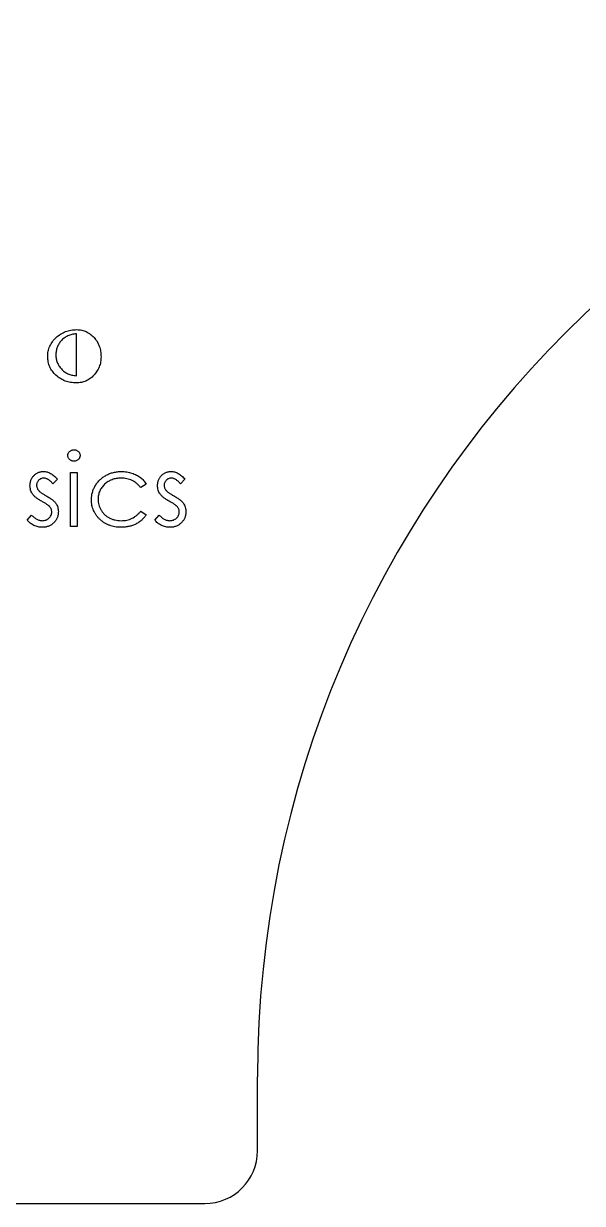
# Model space of a CAD drawing. Header units: millimetres. Extents: x -152 to 152, y -48 to 197.
# Drawn here: x 46.4 to 72.9, y -33 to 23 of the extents above; entities that cross this region are included whole.
import ezdxf

# ---------------------------------------------------------------- set-up
doc = ezdxf.new("R2010")
doc.units = ezdxf.units.MM

msp = doc.modelspace()

# ---------------------------------------------------------------- linework, layer by layer
at = {"color": 7, "linetype": 'Continuous', "lineweight": 25}
for p, q in [((48.897, 6.283), (48.897, 8.28)), ((48.622, 1.695), (48.937, 1.695)), ((48.622, -0.863), (48.622, 1.695)), ((48.937, 1.695), (48.937, -0.863)), ((47.994, 1.376), (47.781, 1.156)), ((52.212, 1.14), (51.949, 0.977)), ((54.052, 1.376), (53.839, 1.156)), ((46.558, -0.562), (46.767, -0.325)), ((51.949, -0.145), (52.212, -0.318)), ((52.616, -0.562), (52.824, -0.325)), ((48.937, -0.863), (48.622, -0.863)), ((57.5, -30.5), (57.5, -27)), ((-149.5, -33), (55, -33))]:
    msp.add_line(p, q, dxfattribs=at)
for centre, radius, start, end in [((107.5, -27), 50, 90, 180), ((55, -30.5), 2.5, 270, 0)]:
    msp.add_arc(centre, radius, start, end, dxfattribs=at)
for points, knots in [([(47.533, 7.187), (47.537, 7.274), (47.545, 7.444), (47.626, 7.687), (47.754, 7.909), (47.93, 8.104), (48.142, 8.267), (48.38, 8.389), (48.641, 8.461), (48.822, 8.47), (48.915, 8.475)], [0, 0, 0, 0, 0.123813, 0.242599, 0.361499, 0.487834, 0.616046, 0.741219, 0.867521, 1, 1, 1, 1]), ([(48.915, 8.475), (48.994, 8.47), (49.147, 8.461), (49.367, 8.388), (49.565, 8.265), (49.74, 8.101), (49.885, 7.905), (49.991, 7.684), (50.053, 7.442), (50.061, 7.274), (50.065, 7.187)], [0, 0, 0, 0, 0.122759, 0.239598, 0.358443, 0.484107, 0.612238, 0.737068, 0.864756, 1, 1, 1, 1]), ([(48.897, 8.28), (48.823, 8.27), (48.681, 8.251), (48.483, 8.184), (48.312, 8.082), (48.173, 7.95), (48.061, 7.8), (47.982, 7.634), (47.93, 7.456), (47.925, 7.333), (47.923, 7.269)], [0, 0, 0, 0, 0.143147, 0.275866, 0.401651, 0.525138, 0.644379, 0.761914, 0.878017, 1, 1, 1, 1]), ([(48.897, 5.942), (48.804, 5.947), (48.624, 5.957), (48.364, 6.024), (48.131, 6.144), (47.921, 6.299), (47.752, 6.492), (47.622, 6.704), (47.547, 6.941), (47.538, 7.104), (47.533, 7.187)], [0, 0, 0, 0, 0.135488, 0.262842, 0.388867, 0.517013, 0.64203, 0.761072, 0.879279, 1, 1, 1, 1]), ([(47.923, 7.269), (47.925, 7.209), (47.93, 7.09), (47.982, 6.916), (48.066, 6.753), (48.177, 6.6), (48.321, 6.472), (48.491, 6.374), (48.685, 6.308), (48.824, 6.292), (48.897, 6.283)], [0, 0, 0, 0, 0.117692, 0.233455, 0.351683, 0.475318, 0.600603, 0.727081, 0.857193, 1, 1, 1, 1]), ([(50.065, 7.187), (50.061, 7.104), (50.054, 6.942), (49.988, 6.708), (49.879, 6.493), (49.731, 6.303), (49.552, 6.145), (49.352, 6.025), (49.129, 5.957), (48.975, 5.947), (48.897, 5.942)], [0, 0, 0, 0, 0.130498, 0.257057, 0.381242, 0.509349, 0.635582, 0.756434, 0.875742, 1, 1, 1, 1]), ([(48.488, 2.501), (48.489, 2.519), (48.491, 2.555), (48.508, 2.606), (48.535, 2.653), (48.572, 2.694), (48.617, 2.728), (48.667, 2.753), (48.721, 2.769), (48.759, 2.771), (48.778, 2.772)], [0, 0, 0, 0, 0.12329, 0.242149, 0.363437, 0.489745, 0.618115, 0.744894, 0.868932, 1, 1, 1, 1]), ([(48.778, 2.233), (48.759, 2.234), (48.721, 2.236), (48.667, 2.251), (48.617, 2.277), (48.572, 2.311), (48.535, 2.352), (48.508, 2.398), (48.491, 2.448), (48.489, 2.483), (48.488, 2.501)], [0, 0, 0, 0, 0.131867, 0.256661, 0.384213, 0.513365, 0.640443, 0.761085, 0.879146, 1, 1, 1, 1]), ([(48.778, 2.772), (48.798, 2.771), (48.836, 2.769), (48.891, 2.754), (48.941, 2.728), (48.986, 2.694), (49.024, 2.653), (49.051, 2.606), (49.068, 2.555), (49.07, 2.519), (49.071, 2.501)], [0, 0, 0, 0, 0.1318993, 0.2582841, 0.3843411, 0.5119796, 0.638632, 0.7592298, 0.8774122, 1, 1, 1, 1]), ([(49.071, 2.501), (49.07, 2.483), (49.068, 2.448), (49.051, 2.398), (49.024, 2.352), (48.986, 2.311), (48.941, 2.277), (48.891, 2.251), (48.836, 2.236), (48.798, 2.234), (48.778, 2.233)], [0, 0, 0, 0, 0.120162, 0.237546, 0.357497, 0.484917, 0.613329, 0.74015, 0.867301, 1, 1, 1, 1]), ([(46.693, 1.069), (46.693, 1.092), (46.695, 1.138), (46.703, 1.206), (46.718, 1.271), (46.737, 1.333), (46.764, 1.391), (46.795, 1.447), (46.832, 1.5), (46.875, 1.549), (46.922, 1.593), (46.973, 1.632), (47.027, 1.665), (47.083, 1.693), (47.143, 1.714), (47.206, 1.729), (47.272, 1.738), (47.316, 1.739), (47.339, 1.739)], [0, 0, 0, 0, 0.067978, 0.133044, 0.196507, 0.258613, 0.319728, 0.380873, 0.442636, 0.505079, 0.567881, 0.628814, 0.68891, 0.748765, 0.809386, 0.870884, 0.934037, 1, 1, 1, 1]), ([(47.339, 1.739), (47.367, 1.738), (47.421, 1.736), (47.504, 1.718), (47.586, 1.689), (47.668, 1.649), (47.75, 1.597), (47.832, 1.534), (47.915, 1.461), (47.967, 1.405), (47.994, 1.376)], [0, 0, 0, 0, 0.105714, 0.213412, 0.326127, 0.444452, 0.569061, 0.702712, 0.846318, 1, 1, 1, 1]), ([(49.61, 0.395), (49.61, 0.425), (49.611, 0.485), (49.621, 0.574), (49.634, 0.662), (49.656, 0.748), (49.681, 0.832), (49.714, 0.915), (49.752, 0.996), (49.795, 1.075), (49.844, 1.151), (49.898, 1.222), (49.955, 1.291), (50.018, 1.354), (50.084, 1.413), (50.155, 1.468), (50.231, 1.518), (50.31, 1.565), (50.392, 1.606), (50.478, 1.642), (50.566, 1.672), (50.656, 1.696), (50.749, 1.716), (50.844, 1.729), (50.942, 1.738), (51.008, 1.739), (51.041, 1.739)], [0, 0, 0, 0, 0.041291, 0.082136, 0.122636, 0.162831, 0.203007, 0.243526, 0.284173, 0.32541, 0.366855, 0.407551, 0.448187, 0.488683, 0.529015, 0.569843, 0.61137, 0.653238, 0.695446, 0.737751, 0.780043, 0.822807, 0.865978, 0.909595, 0.954231, 1, 1, 1, 1]), ([(51.041, 1.739), (51.083, 1.739), (51.167, 1.737), (51.291, 1.721), (51.413, 1.698), (51.531, 1.663), (51.644, 1.621), (51.749, 1.574), (51.845, 1.52), (51.933, 1.46), (52.013, 1.393), (52.086, 1.317), (52.154, 1.233), (52.193, 1.171), (52.212, 1.14)], [0, 0, 0, 0, 0.0912688, 0.1820814, 0.2719097, 0.3620495, 0.4500663, 0.5339765, 0.6136025, 0.6901976, 0.7654129, 0.8414366, 0.9197327, 1, 1, 1, 1]), ([(52.751, 1.069), (52.751, 1.092), (52.752, 1.138), (52.761, 1.206), (52.776, 1.271), (52.795, 1.333), (52.821, 1.391), (52.853, 1.447), (52.89, 1.5), (52.933, 1.549), (52.98, 1.593), (53.031, 1.632), (53.084, 1.665), (53.141, 1.693), (53.201, 1.714), (53.264, 1.729), (53.329, 1.738), (53.374, 1.739), (53.397, 1.739)], [0, 0, 0, 0, 0.067978, 0.133044, 0.196507, 0.258613, 0.319728, 0.380873, 0.442636, 0.505079, 0.567881, 0.628814, 0.68891, 0.748765, 0.809386, 0.870884, 0.934037, 1, 1, 1, 1]), ([(53.397, 1.739), (53.424, 1.738), (53.479, 1.736), (53.561, 1.718), (53.644, 1.689), (53.726, 1.649), (53.808, 1.597), (53.89, 1.534), (53.973, 1.461), (54.025, 1.405), (54.052, 1.376)], [0, 0, 0, 0, 0.105714, 0.213412, 0.326127, 0.444452, 0.569061, 0.702712, 0.846318, 1, 1, 1, 1]), ([(47.339, 1.425), (47.317, 1.424), (47.274, 1.422), (47.211, 1.401), (47.153, 1.369), (47.103, 1.323), (47.061, 1.27), (47.03, 1.211), (47.011, 1.147), (47.008, 1.103), (47.007, 1.081)], [0, 0, 0, 0, 0.1249585, 0.2459006, 0.369166, 0.4985108, 0.6285039, 0.7510283, 0.8737242, 1, 1, 1, 1]), ([(47.781, 1.156), (47.763, 1.177), (47.727, 1.219), (47.671, 1.273), (47.615, 1.32), (47.56, 1.359), (47.504, 1.388), (47.449, 1.41), (47.394, 1.423), (47.357, 1.425), (47.339, 1.425)], [0, 0, 0, 0, 0.158223, 0.305036, 0.441309, 0.565963, 0.683525, 0.793334, 0.898518, 1, 1, 1, 1]), ([(51.018, 1.425), (50.98, 1.424), (50.904, 1.422), (50.793, 1.409), (50.688, 1.386), (50.587, 1.354), (50.491, 1.313), (50.4, 1.262), (50.314, 1.203), (50.234, 1.134), (50.161, 1.06), (50.098, 0.98), (50.043, 0.898), (50, 0.81), (49.965, 0.719), (49.942, 0.623), (49.926, 0.524), (49.925, 0.457), (49.924, 0.423)], [0, 0, 0, 0, 0.069522, 0.136921, 0.201969, 0.265462, 0.328248, 0.390817, 0.45355, 0.517542, 0.580738, 0.641922, 0.701597, 0.760313, 0.818757, 0.877718, 0.938094, 1, 1, 1, 1]), ([(51.949, 0.977), (51.92, 1.012), (51.864, 1.083), (51.765, 1.174), (51.66, 1.252), (51.547, 1.316), (51.425, 1.365), (51.296, 1.4), (51.16, 1.422), (51.066, 1.424), (51.018, 1.425)], [0, 0, 0, 0, 0.128324, 0.252584, 0.373506, 0.493364, 0.614609, 0.73847, 0.865995, 1, 1, 1, 1]), ([(53.397, 1.425), (53.375, 1.424), (53.331, 1.422), (53.269, 1.401), (53.211, 1.369), (53.161, 1.323), (53.118, 1.27), (53.087, 1.211), (53.068, 1.147), (53.066, 1.103), (53.065, 1.081)], [0, 0, 0, 0, 0.1249585, 0.2459006, 0.369166, 0.4985108, 0.6285039, 0.7510283, 0.8737242, 1, 1, 1, 1]), ([(53.839, 1.156), (53.82, 1.177), (53.785, 1.219), (53.729, 1.273), (53.673, 1.32), (53.618, 1.359), (53.562, 1.388), (53.507, 1.41), (53.452, 1.423), (53.415, 1.425), (53.397, 1.425)], [0, 0, 0, 0, 0.158223, 0.305036, 0.441309, 0.565963, 0.683525, 0.793334, 0.898518, 1, 1, 1, 1]), ([(46.81, 0.674), (46.792, 0.704), (46.756, 0.762), (46.72, 0.859), (46.696, 0.962), (46.694, 1.032), (46.693, 1.069)], [0, 0, 0, 0, 0.246252, 0.492591, 0.74057, 1, 1, 1, 1]), ([(47.251, 0.325), (47.225, 0.34), (47.174, 0.368), (47.103, 0.412), (47.038, 0.457), (46.979, 0.5), (46.927, 0.543), (46.882, 0.587), (46.842, 0.63), (46.821, 0.66), (46.81, 0.674)], [0, 0, 0, 0, 0.157762, 0.30595, 0.443775, 0.572824, 0.692154, 0.802296, 0.905564, 1, 1, 1, 1]), ([(47.007, 1.081), (47.008, 1.061), (47.01, 1.021), (47.028, 0.961), (47.055, 0.903), (47.081, 0.867), (47.094, 0.849)], [0, 0, 0, 0, 0.24004, 0.479403, 0.731757, 1, 1, 1, 1]), ([(47.094, 0.849), (47.102, 0.839), (47.119, 0.818), (47.151, 0.79), (47.187, 0.758), (47.23, 0.726), (47.279, 0.692), (47.334, 0.658), (47.394, 0.621), (47.437, 0.598), (47.459, 0.585)], [0, 0, 0, 0, 0.083425, 0.17756, 0.283982, 0.402217, 0.533568, 0.676121, 0.831649, 1, 1, 1, 1]), ([(47.459, 0.585), (47.486, 0.57), (47.539, 0.541), (47.614, 0.495), (47.682, 0.45), (47.743, 0.405), (47.797, 0.36), (47.845, 0.316), (47.886, 0.272), (47.909, 0.241), (47.92, 0.226)], [0, 0, 0, 0, 0.158989, 0.307115, 0.446213, 0.574876, 0.694152, 0.804581, 0.906593, 1, 1, 1, 1]), ([(52.868, 0.674), (52.85, 0.704), (52.813, 0.762), (52.778, 0.859), (52.754, 0.962), (52.752, 1.032), (52.751, 1.069)], [0, 0, 0, 0, 0.2462524, 0.4925908, 0.74057, 1, 1, 1, 1]), ([(53.309, 0.325), (53.283, 0.34), (53.232, 0.368), (53.161, 0.412), (53.096, 0.457), (53.037, 0.5), (52.985, 0.543), (52.94, 0.587), (52.9, 0.63), (52.878, 0.66), (52.868, 0.674)], [0, 0, 0, 0, 0.157762, 0.30595, 0.443775, 0.572824, 0.692154, 0.802296, 0.905564, 1, 1, 1, 1]), ([(53.065, 1.081), (53.066, 1.061), (53.068, 1.021), (53.085, 0.961), (53.113, 0.903), (53.138, 0.867), (53.152, 0.849)], [0, 0, 0, 0, 0.24004, 0.479403, 0.731757, 1, 1, 1, 1]), ([(53.152, 0.849), (53.16, 0.839), (53.177, 0.818), (53.208, 0.79), (53.244, 0.758), (53.288, 0.726), (53.336, 0.692), (53.392, 0.658), (53.452, 0.621), (53.495, 0.598), (53.517, 0.585)], [0, 0, 0, 0, 0.083425, 0.17756, 0.283982, 0.402217, 0.533568, 0.676121, 0.831649, 1, 1, 1, 1]), ([(53.517, 0.585), (53.544, 0.57), (53.597, 0.541), (53.671, 0.495), (53.739, 0.45), (53.801, 0.405), (53.855, 0.36), (53.903, 0.316), (53.944, 0.272), (53.967, 0.241), (53.978, 0.226)], [0, 0, 0, 0, 0.158989, 0.307115, 0.446213, 0.574876, 0.694152, 0.804581, 0.906593, 1, 1, 1, 1]), ([(47.639, 0.062), (47.631, 0.071), (47.613, 0.09), (47.581, 0.119), (47.543, 0.149), (47.498, 0.182), (47.446, 0.215), (47.387, 0.25), (47.321, 0.288), (47.275, 0.312), (47.251, 0.325)], [0, 0, 0, 0, 0.076875, 0.167462, 0.27227, 0.389551, 0.520801, 0.666263, 0.825545, 1, 1, 1, 1]), ([(47.725, -0.182), (47.724, -0.16), (47.722, -0.116), (47.705, -0.052), (47.678, 0.008), (47.652, 0.044), (47.639, 0.062)], [0, 0, 0, 0, 0.253475, 0.500453, 0.745578, 1, 1, 1, 1]), ([(47.92, 0.226), (47.938, 0.197), (47.974, 0.138), (48.012, 0.041), (48.034, -0.063), (48.038, -0.133), (48.039, -0.169)], [0, 0, 0, 0, 0.248839, 0.495235, 0.743336, 1, 1, 1, 1]), ([(51.015, -0.908), (50.966, -0.907), (50.868, -0.905), (50.726, -0.886), (50.59, -0.857), (50.461, -0.816), (50.337, -0.762), (50.22, -0.697), (50.11, -0.619), (50.008, -0.53), (49.914, -0.434), (49.834, -0.33), (49.764, -0.222), (49.708, -0.109), (49.663, 0.01), (49.633, 0.134), (49.613, 0.263), (49.611, 0.35), (49.61, 0.395)], [0, 0, 0, 0, 0.069559, 0.136335, 0.201096, 0.26445, 0.327005, 0.389391, 0.451976, 0.51567, 0.578973, 0.640167, 0.69974, 0.758685, 0.81782, 0.876984, 0.937634, 1, 1, 1, 1]), ([(49.924, 0.423), (49.925, 0.378), (49.929, 0.289), (49.957, 0.158), (50.002, 0.031), (50.064, -0.091), (50.143, -0.203), (50.235, -0.304), (50.341, -0.392), (50.459, -0.464), (50.588, -0.523), (50.726, -0.564), (50.87, -0.589), (50.97, -0.592), (51.02, -0.594)], [0, 0, 0, 0, 0.080525, 0.159965, 0.240321, 0.322529, 0.405024, 0.486597, 0.567865, 0.651333, 0.736238, 0.821529, 0.909005, 1, 1, 1, 1]), ([(53.696, 0.062), (53.688, 0.071), (53.671, 0.09), (53.639, 0.119), (53.6, 0.149), (53.555, 0.182), (53.503, 0.215), (53.444, 0.25), (53.379, 0.288), (53.333, 0.312), (53.309, 0.325)], [0, 0, 0, 0, 0.076875, 0.167462, 0.27227, 0.389551, 0.520801, 0.666263, 0.825545, 1, 1, 1, 1]), ([(53.783, -0.182), (53.782, -0.16), (53.779, -0.116), (53.763, -0.052), (53.736, 0.008), (53.71, 0.044), (53.696, 0.062)], [0, 0, 0, 0, 0.253475, 0.500453, 0.745578, 1, 1, 1, 1]), ([(53.978, 0.226), (53.996, 0.197), (54.032, 0.138), (54.07, 0.041), (54.092, -0.063), (54.095, -0.133), (54.097, -0.169)], [0, 0, 0, 0, 0.248839, 0.495235, 0.743336, 1, 1, 1, 1]), ([(46.767, -0.325), (46.786, -0.346), (46.825, -0.387), (46.886, -0.443), (46.948, -0.489), (47.011, -0.527), (47.075, -0.557), (47.141, -0.578), (47.207, -0.591), (47.251, -0.593), (47.273, -0.594)], [0, 0, 0, 0, 0.147476, 0.285904, 0.417172, 0.540501, 0.659238, 0.775006, 0.887229, 1, 1, 1, 1]), ([(47.273, -0.594), (47.304, -0.592), (47.363, -0.59), (47.448, -0.565), (47.526, -0.527), (47.594, -0.473), (47.652, -0.41), (47.694, -0.339), (47.72, -0.263), (47.723, -0.209), (47.725, -0.182)], [0, 0, 0, 0, 0.134042, 0.261896, 0.387836, 0.517686, 0.644509, 0.764718, 0.880291, 1, 1, 1, 1]), ([(48.039, -0.169), (48.038, -0.194), (48.037, -0.244), (48.027, -0.317), (48.01, -0.388), (47.987, -0.455), (47.956, -0.519), (47.919, -0.581), (47.875, -0.639), (47.825, -0.694), (47.77, -0.744), (47.712, -0.788), (47.65, -0.825), (47.584, -0.855), (47.515, -0.879), (47.443, -0.896), (47.367, -0.906), (47.316, -0.907), (47.29, -0.908)], [0, 0, 0, 0, 0.064548, 0.127199, 0.188597, 0.24864, 0.309525, 0.370037, 0.431889, 0.495704, 0.559519, 0.621372, 0.682397, 0.743568, 0.805498, 0.86864, 0.933066, 1, 1, 1, 1]), ([(52.212, -0.318), (52.197, -0.341), (52.165, -0.386), (52.113, -0.451), (52.057, -0.511), (51.997, -0.567), (51.934, -0.62), (51.866, -0.668), (51.795, -0.713), (51.719, -0.754), (51.641, -0.79), (51.56, -0.822), (51.476, -0.849), (51.389, -0.87), (51.299, -0.887), (51.207, -0.899), (51.112, -0.907), (51.048, -0.908), (51.015, -0.908)], [0, 0, 0, 0, 0.059633, 0.119069, 0.178197, 0.236957, 0.295932, 0.355856, 0.416473, 0.477742, 0.539903, 0.602538, 0.665422, 0.729765, 0.794829, 0.861827, 0.930011, 1, 1, 1, 1]), ([(51.02, -0.594), (51.067, -0.593), (51.158, -0.59), (51.291, -0.568), (51.418, -0.533), (51.538, -0.484), (51.652, -0.421), (51.758, -0.342), (51.859, -0.251), (51.919, -0.181), (51.949, -0.145)], [0, 0, 0, 0, 0.129981, 0.255447, 0.377298, 0.498442, 0.619372, 0.741857, 0.868564, 1, 1, 1, 1]), ([(52.824, -0.325), (52.844, -0.346), (52.882, -0.387), (52.944, -0.443), (53.006, -0.489), (53.069, -0.527), (53.133, -0.557), (53.198, -0.578), (53.264, -0.591), (53.309, -0.593), (53.331, -0.594)], [0, 0, 0, 0, 0.147476, 0.285904, 0.417172, 0.540501, 0.659238, 0.775006, 0.887229, 1, 1, 1, 1]), ([(53.331, -0.594), (53.361, -0.592), (53.421, -0.59), (53.506, -0.565), (53.584, -0.527), (53.652, -0.473), (53.71, -0.41), (53.752, -0.339), (53.778, -0.263), (53.781, -0.209), (53.783, -0.182)], [0, 0, 0, 0, 0.134042, 0.261896, 0.387836, 0.517686, 0.644509, 0.764718, 0.880291, 1, 1, 1, 1]), ([(54.097, -0.169), (54.096, -0.194), (54.095, -0.244), (54.085, -0.317), (54.068, -0.388), (54.045, -0.455), (54.014, -0.519), (53.977, -0.581), (53.933, -0.639), (53.883, -0.694), (53.828, -0.744), (53.77, -0.788), (53.707, -0.825), (53.642, -0.855), (53.573, -0.879), (53.501, -0.896), (53.425, -0.906), (53.373, -0.907), (53.347, -0.908)], [0, 0, 0, 0, 0.064548, 0.127199, 0.188597, 0.24864, 0.309525, 0.370037, 0.431889, 0.495704, 0.559519, 0.621372, 0.682397, 0.743568, 0.805498, 0.86864, 0.933066, 1, 1, 1, 1]), ([(47.29, -0.908), (47.254, -0.907), (47.184, -0.905), (47.08, -0.886), (46.979, -0.858), (46.88, -0.818), (46.787, -0.768), (46.702, -0.708), (46.624, -0.64), (46.58, -0.588), (46.558, -0.562)], [0, 0, 0, 0, 0.126743, 0.251724, 0.377219, 0.504694, 0.631458, 0.755401, 0.877701, 1, 1, 1, 1]), ([(53.347, -0.908), (53.312, -0.907), (53.242, -0.905), (53.138, -0.886), (53.036, -0.858), (52.938, -0.818), (52.845, -0.768), (52.76, -0.708), (52.682, -0.64), (52.638, -0.588), (52.616, -0.562)], [0, 0, 0, 0, 0.126743, 0.251724, 0.377219, 0.504694, 0.631458, 0.755401, 0.877701, 1, 1, 1, 1])]:
    msp.add_open_spline(points, degree=3, knots=knots, dxfattribs=at)

doc.saveas('drawing.dxf')
